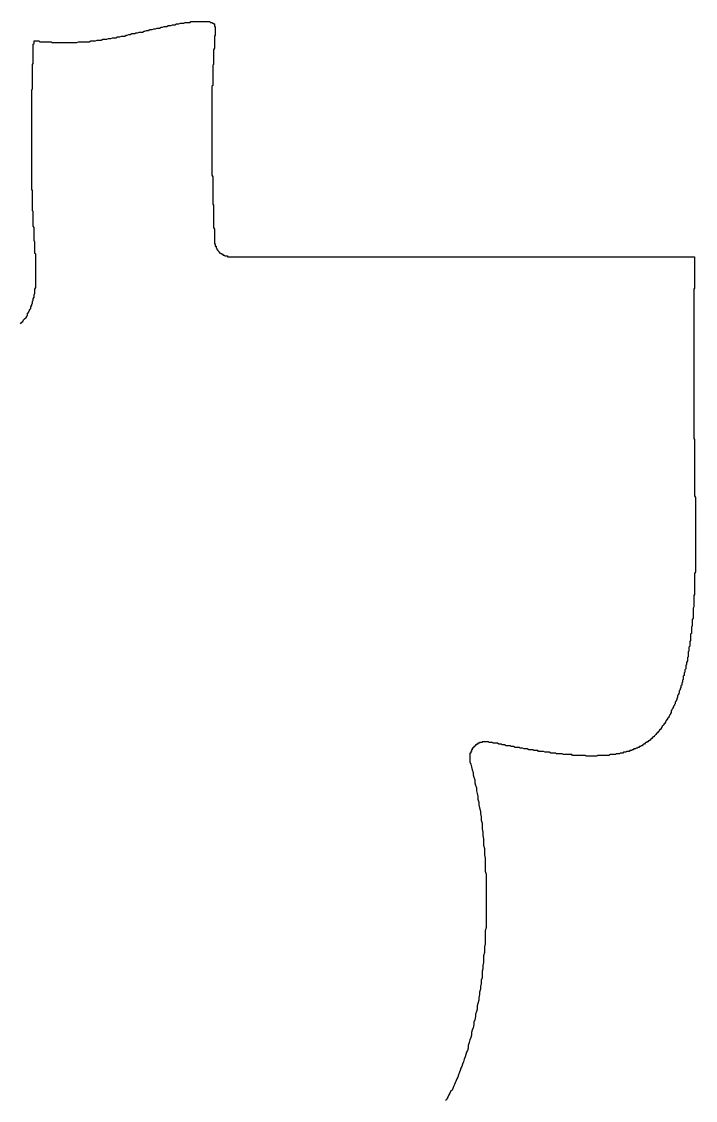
# Model space of a CAD drawing. Header units: millimetres. Extents: x 289 to 9778, y -894 to 6380.
# Drawn here: x 7131.54 to 7139.88, y 539.9 to 553.25 of the extents above; entities that cross this region are included whole.
import ezdxf

# ---------------------------------------------------------------- set-up
doc = ezdxf.new("R2010")
doc.units = ezdxf.units.MM

msp = doc.modelspace()

# ---------------------------------------------------------------- linework, layer by layer
msp.add_polyline3d([(7131.53, 549.508, 0), (7131.55, 549.528, 0), (7131.56, 549.538, 0), (7131.57, 549.558, 0), (7131.58, 549.568, 0), (7131.6, 549.588, 0), (7131.61, 549.598, 0), (7131.62, 549.618, 0), (7131.62, 549.638, 0), (7131.63, 549.648, 0), (7131.64, 549.668, 0), (7131.65, 549.688, 0), (7131.66, 549.698, 0), (7131.66, 549.718, 0), (7131.67, 549.738, 0), (7131.67, 549.748, 0), (7131.68, 549.768, 0), (7131.68, 549.788, 0), (7131.69, 549.798, 0), (7131.69, 549.818, 0), (7131.7, 549.838, 0), (7131.7, 549.858, 0), (7131.7, 549.868, 0), (7131.71, 549.888, 0), (7131.71, 549.908, 0), (7131.71, 549.928, 0), (7131.71, 549.938, 0), (7131.72, 549.958, 0), (7131.72, 549.978, 0), (7131.72, 549.998, 0), (7131.72, 550.008, 0), (7131.72, 550.028, 0), (7131.72, 550.048, 0), (7131.72, 550.068, 0), (7131.72, 550.078, 0), (7131.72, 550.098, 0), (7131.72, 550.118, 0), (7131.72, 550.138, 0), (7131.72, 550.148, 0), (7131.72, 550.168, 0), (7131.72, 550.188, 0), (7131.72, 550.208, 0), (7131.72, 550.228, 0), (7131.72, 550.238, 0), (7131.72, 550.258, 0), (7131.72, 550.278, 0), (7131.72, 550.298, 0), (7131.72, 550.308, 0), (7131.72, 550.328, 0), (7131.72, 550.348, 0), (7131.72, 550.368, 0), (7131.71, 550.378, 0), (7131.71, 550.398, 0), (7131.71, 550.418, 0), (7131.71, 550.438, 0), (7131.71, 550.448, 0), (7131.71, 550.468, 0), (7131.71, 550.488, 0), (7131.71, 550.498, 0), (7131.71, 550.518, 0), (7131.7, 550.538, 0), (7131.7, 550.558, 0), (7131.7, 550.568, 0), (7131.7, 550.588, 0), (7131.7, 550.608, 0), (7131.7, 550.618, 0), (7131.7, 550.638, 0), (7131.7, 550.648, 0), (7131.7, 550.668, 0), (7131.7, 550.688, 0), (7131.7, 550.698, 0), (7131.69, 550.718, 0), (7131.69, 550.738, 0), (7131.69, 550.748, 0), (7131.69, 550.768, 0), (7131.69, 550.778, 0), (7131.69, 550.798, 0), (7131.69, 550.818, 0), (7131.69, 550.828, 0), (7131.69, 550.848, 0), (7131.69, 550.858, 0), (7131.69, 550.878, 0), (7131.69, 550.898, 0), (7131.68, 550.908, 0), (7131.68, 550.928, 0), (7131.68, 550.938, 0), (7131.68, 550.958, 0), (7131.68, 550.968, 0), (7131.68, 550.988, 0), (7131.68, 551.008, 0), (7131.68, 551.018, 0), (7131.68, 551.038, 0), (7131.68, 551.048, 0), (7131.68, 551.068, 0), (7131.68, 551.078, 0), (7131.68, 551.098, 0), (7131.68, 551.108, 0), (7131.68, 551.128, 0), (7131.68, 551.138, 0), (7131.68, 551.158, 0), (7131.67, 551.168, 0), (7131.67, 551.188, 0), (7131.67, 551.198, 0), (7131.67, 551.218, 0), (7131.67, 551.228, 0), (7131.67, 551.248, 0), (7131.67, 551.258, 0), (7131.67, 551.278, 0), (7131.67, 551.288, 0), (7131.67, 551.308, 0), (7131.67, 551.318, 0), (7131.67, 551.338, 0), (7131.67, 551.348, 0), (7131.67, 551.368, 0), (7131.67, 551.378, 0), (7131.67, 551.398, 0), (7131.67, 551.408, 0), (7131.67, 551.428, 0), (7131.67, 551.438, 0), (7131.67, 551.448, 0), (7131.67, 551.468, 0), (7131.67, 551.478, 0), (7131.67, 551.498, 0), (7131.67, 551.508, 0), (7131.67, 551.528, 0), (7131.67, 551.538, 0), (7131.67, 551.548, 0), (7131.67, 551.568, 0), (7131.67, 551.578, 0), (7131.67, 551.598, 0), (7131.67, 551.608, 0), (7131.67, 551.628, 0), (7131.67, 551.638, 0), (7131.67, 551.648, 0), (7131.67, 551.668, 0), (7131.67, 551.678, 0), (7131.67, 551.698, 0), (7131.67, 551.708, 0), (7131.67, 551.718, 0), (7131.67, 551.738, 0), (7131.67, 551.748, 0), (7131.67, 551.758, 0), (7131.67, 551.778, 0), (7131.67, 551.788, 0), (7131.67, 551.808, 0), (7131.67, 551.818, 0), (7131.67, 551.828, 0), (7131.67, 551.848, 0), (7131.67, 551.858, 0), (7131.67, 551.868, 0), (7131.67, 551.888, 0), (7131.67, 551.898, 0), (7131.67, 551.918, 0), (7131.67, 551.928, 0), (7131.67, 551.938, 0), (7131.67, 551.958, 0), (7131.67, 551.968, 0), (7131.67, 551.978, 0), (7131.67, 551.998, 0), (7131.67, 552.008, 0), (7131.67, 552.018, 0), (7131.67, 552.038, 0), (7131.67, 552.048, 0), (7131.67, 552.058, 0), (7131.67, 552.078, 0), (7131.67, 552.088, 0), (7131.67, 552.098, 0), (7131.67, 552.118, 0), (7131.67, 552.128, 0), (7131.67, 552.138, 0), (7131.67, 552.158, 0), (7131.67, 552.168, 0), (7131.67, 552.178, 0), (7131.67, 552.198, 0), (7131.67, 552.208, 0), (7131.67, 552.218, 0), (7131.67, 552.228, 0), (7131.67, 552.248, 0), (7131.67, 552.258, 0), (7131.67, 552.268, 0), (7131.67, 552.288, 0), (7131.67, 552.298, 0), (7131.67, 552.308, 0), (7131.67, 552.328, 0), (7131.67, 552.338, 0), (7131.67, 552.348, 0), (7131.67, 552.358, 0), (7131.67, 552.378, 0), (7131.67, 552.388, 0), (7131.67, 552.398, 0), (7131.68, 552.418, 0), (7131.68, 552.428, 0), (7131.68, 552.438, 0), (7131.68, 552.448, 0), (7131.68, 552.468, 0), (7131.68, 552.478, 0), (7131.68, 552.488, 0), (7131.68, 552.508, 0), (7131.68, 552.518, 0), (7131.68, 552.528, 0), (7131.68, 552.538, 0), (7131.68, 552.558, 0), (7131.68, 552.568, 0), (7131.68, 552.578, 0), (7131.68, 552.588, 0), (7131.68, 552.608, 0), (7131.68, 552.618, 0), (7131.68, 552.628, 0), (7131.68, 552.648, 0), (7131.68, 552.658, 0), (7131.68, 552.668, 0), (7131.68, 552.678, 0), (7131.68, 552.698, 0), (7131.68, 552.708, 0), (7131.68, 552.718, 0), (7131.69, 552.728, 0), (7131.69, 552.748, 0), (7131.69, 552.758, 0), (7131.69, 552.768, 0), (7131.69, 552.778, 0), (7131.69, 552.798, 0), (7131.69, 552.808, 0), (7131.69, 552.818, 0), (7131.69, 552.828, 0), (7131.69, 552.848, 0), (7131.69, 552.858, 0), (7131.69, 552.868, 0), (7131.69, 552.878, 0), (7131.69, 552.898, 0), (7131.69, 552.908, 0), (7131.69, 552.918, 0), (7131.69, 552.928, 0), (7131.69, 552.948, 0), (7131.69, 552.958, 0), (7131.69, 552.968, 0), (7131.7, 552.978, 0), (7131.7, 552.998, 0), (7131.7, 553.008, 0), (7131.71, 553.008, 0), (7131.72, 553.008, 0), (7131.73, 553.008, 0), (7131.75, 553.008, 0), (7131.76, 553.008, 0), (7131.77, 552.998, 0), (7131.79, 552.998, 0), (7131.8, 552.998, 0), (7131.81, 552.998, 0), (7131.83, 552.998, 0), (7131.84, 552.998, 0), (7131.85, 552.998, 0), (7131.87, 552.998, 0), (7131.88, 552.998, 0), (7131.9, 552.998, 0), (7131.91, 552.998, 0), (7131.92, 552.988, 0), (7131.94, 552.988, 0), (7131.95, 552.988, 0), (7131.97, 552.988, 0), (7131.98, 552.988, 0), (7131.99, 552.988, 0), (7132.01, 552.988, 0), (7132.02, 552.988, 0), (7132.04, 552.988, 0), (7132.05, 552.988, 0), (7132.07, 552.988, 0), (7132.08, 552.988, 0), (7132.1, 552.988, 0), (7132.11, 552.988, 0), (7132.13, 552.988, 0), (7132.14, 552.988, 0), (7132.16, 552.988, 0), (7132.17, 552.988, 0), (7132.19, 552.988, 0), (7132.2, 552.988, 0), (7132.22, 552.988, 0), (7132.23, 552.988, 0), (7132.25, 552.998, 0), (7132.27, 552.998, 0), (7132.28, 552.998, 0), (7132.3, 552.998, 0), (7132.31, 552.998, 0), (7132.33, 552.998, 0), (7132.35, 552.998, 0), (7132.36, 552.998, 0), (7132.38, 552.998, 0), (7132.4, 553.008, 0), (7132.41, 553.008, 0), (7132.43, 553.008, 0), (7132.45, 553.008, 0), (7132.46, 553.008, 0), (7132.48, 553.018, 0), (7132.5, 553.018, 0), (7132.51, 553.018, 0), (7132.53, 553.018, 0), (7132.55, 553.028, 0), (7132.57, 553.028, 0), (7132.58, 553.028, 0), (7132.6, 553.028, 0), (7132.62, 553.038, 0), (7132.64, 553.038, 0), (7132.65, 553.038, 0), (7132.67, 553.048, 0), (7132.69, 553.048, 0), (7132.71, 553.048, 0), (7132.73, 553.058, 0), (7132.74, 553.058, 0), (7132.76, 553.058, 0), (7132.78, 553.068, 0), (7132.8, 553.068, 0), (7132.82, 553.068, 0), (7132.84, 553.078, 0), (7132.85, 553.078, 0), (7132.87, 553.088, 0), (7132.89, 553.088, 0), (7132.91, 553.098, 0), (7132.93, 553.098, 0), (7132.95, 553.098, 0), (7132.96, 553.108, 0), (7132.98, 553.108, 0), (7133, 553.118, 0), (7133.02, 553.118, 0), (7133.04, 553.118, 0), (7133.06, 553.128, 0), (7133.07, 553.128, 0), (7133.09, 553.138, 0), (7133.11, 553.138, 0), (7133.13, 553.148, 0), (7133.15, 553.148, 0), (7133.16, 553.148, 0), (7133.18, 553.158, 0), (7133.2, 553.158, 0), (7133.22, 553.168, 0), (7133.24, 553.168, 0), (7133.25, 553.168, 0), (7133.27, 553.178, 0), (7133.29, 553.178, 0), (7133.31, 553.188, 0), (7133.32, 553.188, 0), (7133.34, 553.188, 0), (7133.36, 553.198, 0), (7133.37, 553.198, 0), (7133.39, 553.198, 0), (7133.41, 553.208, 0), (7133.42, 553.208, 0), (7133.44, 553.208, 0), (7133.46, 553.218, 0), (7133.47, 553.218, 0), (7133.49, 553.218, 0), (7133.51, 553.228, 0), (7133.52, 553.228, 0), (7133.54, 553.228, 0), (7133.55, 553.228, 0), (7133.57, 553.238, 0), (7133.58, 553.238, 0), (7133.6, 553.238, 0), (7133.61, 553.238, 0), (7133.63, 553.238, 0), (7133.64, 553.248, 0), (7133.65, 553.248, 0), (7133.67, 553.248, 0), (7133.68, 553.248, 0), (7133.69, 553.248, 0), (7133.71, 553.248, 0), (7133.72, 553.248, 0), (7133.73, 553.248, 0), (7133.74, 553.248, 0), (7133.76, 553.248, 0), (7133.77, 553.248, 0), (7133.78, 553.248, 0), (7133.79, 553.248, 0), (7133.8, 553.248, 0), (7133.81, 553.248, 0), (7133.82, 553.248, 0), (7133.83, 553.248, 0), (7133.84, 553.248, 0), (7133.85, 553.248, 0), (7133.85, 553.248, 0), (7133.86, 553.248, 0), (7133.87, 553.248, 0), (7133.88, 553.238, 0), (7133.88, 553.238, 0), (7133.89, 553.238, 0), (7133.89, 553.238, 0), (7133.9, 553.238, 0), (7133.9, 553.238, 0), (7133.91, 553.228, 0), (7133.91, 553.228, 0), (7133.91, 553.228, 0), (7133.91, 553.228, 0), (7133.92, 553.228, 0), (7133.92, 553.228, 0), (7133.92, 553.228, 0), (7133.92, 553.228, 0), (7133.92, 553.228, 0), (7133.92, 553.218, 0), (7133.92, 553.218, 0), (7133.92, 553.218, 0), (7133.93, 553.218, 0), (7133.93, 553.218, 0), (7133.93, 553.218, 0), (7133.93, 553.218, 0), (7133.93, 553.218, 0), (7133.93, 553.218, 0), (7133.93, 553.218, 0), (7133.93, 553.218, 0), (7133.93, 553.208, 0), (7133.93, 553.208, 0), (7133.93, 553.208, 0), (7133.93, 553.198, 0), (7133.93, 553.198, 0), (7133.93, 553.188, 0), (7133.94, 553.188, 0), (7133.94, 553.178, 0), (7133.94, 553.168, 0), (7133.94, 553.158, 0), (7133.94, 553.148, 0), (7133.94, 553.138, 0), (7133.94, 553.128, 0), (7133.94, 553.118, 0), (7133.94, 553.108, 0), (7133.94, 553.088, 0), (7133.94, 553.078, 0), (7133.93, 553.068, 0), (7133.93, 553.048, 0), (7133.93, 553.038, 0), (7133.93, 553.018, 0), (7133.93, 553.008, 0), (7133.93, 552.988, 0), (7133.93, 552.978, 0), (7133.93, 552.958, 0), (7133.93, 552.948, 0), (7133.93, 552.928, 0), (7133.93, 552.918, 0), (7133.92, 552.898, 0), (7133.92, 552.888, 0), (7133.92, 552.868, 0), (7133.92, 552.858, 0), (7133.92, 552.838, 0), (7133.92, 552.828, 0), (7133.92, 552.808, 0), (7133.92, 552.798, 0), (7133.92, 552.778, 0), (7133.92, 552.768, 0), (7133.92, 552.748, 0), (7133.92, 552.738, 0), (7133.92, 552.718, 0), (7133.91, 552.708, 0), (7133.91, 552.688, 0), (7133.91, 552.678, 0), (7133.91, 552.658, 0), (7133.91, 552.648, 0), (7133.91, 552.638, 0), (7133.91, 552.618, 0), (7133.91, 552.608, 0), (7133.91, 552.588, 0), (7133.91, 552.578, 0), (7133.91, 552.558, 0), (7133.91, 552.548, 0), (7133.91, 552.528, 0), (7133.91, 552.518, 0), (7133.91, 552.498, 0), (7133.91, 552.488, 0), (7133.91, 552.468, 0), (7133.91, 552.458, 0), (7133.9, 552.448, 0), (7133.9, 552.428, 0), (7133.9, 552.418, 0), (7133.9, 552.398, 0), (7133.9, 552.388, 0), (7133.9, 552.368, 0), (7133.9, 552.358, 0), (7133.9, 552.338, 0), (7133.9, 552.328, 0), (7133.9, 552.308, 0), (7133.9, 552.298, 0), (7133.9, 552.288, 0), (7133.9, 552.268, 0), (7133.9, 552.258, 0), (7133.9, 552.238, 0), (7133.9, 552.228, 0), (7133.9, 552.208, 0), (7133.9, 552.198, 0), (7133.9, 552.188, 0), (7133.9, 552.168, 0), (7133.9, 552.158, 0), (7133.9, 552.138, 0), (7133.9, 552.128, 0), (7133.9, 552.108, 0), (7133.9, 552.098, 0), (7133.9, 552.088, 0), (7133.9, 552.068, 0), (7133.9, 552.058, 0), (7133.9, 552.038, 0), (7133.9, 552.028, 0), (7133.9, 552.018, 0), (7133.9, 551.998, 0), (7133.9, 551.988, 0), (7133.9, 551.968, 0), (7133.9, 551.958, 0), (7133.9, 551.938, 0), (7133.9, 551.928, 0), (7133.9, 551.918, 0), (7133.9, 551.898, 0), (7133.9, 551.888, 0), (7133.9, 551.868, 0), (7133.9, 551.858, 0), (7133.9, 551.848, 0), (7133.9, 551.828, 0), (7133.9, 551.818, 0), (7133.9, 551.798, 0), (7133.9, 551.788, 0), (7133.9, 551.778, 0), (7133.9, 551.758, 0), (7133.9, 551.748, 0), (7133.9, 551.728, 0), (7133.9, 551.718, 0), (7133.9, 551.708, 0), (7133.9, 551.688, 0), (7133.9, 551.678, 0), (7133.9, 551.658, 0), (7133.9, 551.648, 0), (7133.9, 551.638, 0), (7133.9, 551.618, 0), (7133.9, 551.608, 0), (7133.9, 551.598, 0), (7133.9, 551.578, 0), (7133.9, 551.568, 0), (7133.9, 551.548, 0), (7133.9, 551.538, 0), (7133.9, 551.528, 0), (7133.9, 551.508, 0), (7133.9, 551.498, 0), (7133.9, 551.488, 0), (7133.9, 551.468, 0), (7133.9, 551.458, 0), (7133.9, 551.438, 0), (7133.9, 551.428, 0), (7133.9, 551.418, 0), (7133.9, 551.398, 0), (7133.9, 551.388, 0), (7133.9, 551.378, 0), (7133.9, 551.358, 0), (7133.9, 551.348, 0), (7133.91, 551.328, 0), (7133.91, 551.318, 0), (7133.91, 551.308, 0), (7133.91, 551.288, 0), (7133.91, 551.278, 0), (7133.91, 551.268, 0), (7133.91, 551.248, 0), (7133.91, 551.238, 0), (7133.91, 551.218, 0), (7133.91, 551.208, 0), (7133.91, 551.198, 0), (7133.91, 551.178, 0), (7133.91, 551.168, 0), (7133.91, 551.158, 0), (7133.91, 551.138, 0), (7133.91, 551.128, 0), (7133.91, 551.118, 0), (7133.91, 551.098, 0), (7133.91, 551.088, 0), (7133.91, 551.068, 0), (7133.91, 551.058, 0), (7133.91, 551.048, 0), (7133.91, 551.028, 0), (7133.91, 551.018, 0), (7133.91, 551.008, 0), (7133.91, 550.988, 0), (7133.92, 550.978, 0), (7133.92, 550.968, 0), (7133.92, 550.948, 0), (7133.92, 550.938, 0), (7133.92, 550.928, 0), (7133.92, 550.908, 0), (7133.92, 550.898, 0), (7133.92, 550.888, 0), (7133.92, 550.868, 0), (7133.92, 550.858, 0), (7133.92, 550.838, 0), (7133.92, 550.828, 0), (7133.92, 550.818, 0), (7133.92, 550.798, 0), (7133.92, 550.788, 0), (7133.92, 550.778, 0), (7133.92, 550.758, 0), (7133.92, 550.748, 0), (7133.92, 550.738, 0), (7133.92, 550.718, 0), (7133.92, 550.708, 0), (7133.92, 550.698, 0), (7133.93, 550.678, 0), (7133.93, 550.668, 0), (7133.93, 550.658, 0), (7133.93, 550.638, 0), (7133.93, 550.628, 0), (7133.93, 550.618, 0), (7133.93, 550.598, 0), (7133.93, 550.588, 0), (7133.93, 550.568, 0), (7133.93, 550.558, 0), (7133.93, 550.548, 0), (7133.93, 550.528, 0), (7133.93, 550.528, 0), (7133.93, 550.528, 0), (7133.93, 550.528, 0), (7133.93, 550.518, 0), (7133.93, 550.518, 0), (7133.93, 550.518, 0), (7133.93, 550.518, 0), (7133.93, 550.508, 0), (7133.93, 550.508, 0), (7133.93, 550.508, 0), (7133.93, 550.508, 0), (7133.93, 550.498, 0), (7133.93, 550.498, 0), (7133.94, 550.498, 0), (7133.94, 550.488, 0), (7133.94, 550.488, 0), (7133.94, 550.488, 0), (7133.94, 550.488, 0), (7133.94, 550.478, 0), (7133.94, 550.478, 0), (7133.94, 550.478, 0), (7133.94, 550.478, 0), (7133.94, 550.468, 0), (7133.94, 550.468, 0), (7133.94, 550.468, 0), (7133.95, 550.468, 0), (7133.95, 550.458, 0), (7133.95, 550.458, 0), (7133.95, 550.458, 0), (7133.95, 550.458, 0), (7133.95, 550.448, 0), (7133.95, 550.448, 0), (7133.95, 550.448, 0), (7133.95, 550.448, 0), (7133.96, 550.438, 0), (7133.96, 550.438, 0), (7133.96, 550.438, 0), (7133.96, 550.438, 0), (7133.96, 550.428, 0), (7133.96, 550.428, 0), (7133.97, 550.428, 0), (7133.97, 550.428, 0), (7133.97, 550.418, 0), (7133.97, 550.418, 0), (7133.97, 550.418, 0), (7133.97, 550.418, 0), (7133.98, 550.408, 0), (7133.98, 550.408, 0), (7133.98, 550.408, 0), (7133.98, 550.408, 0), (7133.98, 550.408, 0), (7133.99, 550.398, 0), (7133.99, 550.398, 0), (7133.99, 550.398, 0), (7133.99, 550.398, 0), (7133.99, 550.388, 0), (7134, 550.388, 0), (7134, 550.388, 0), (7134, 550.388, 0), (7134, 550.388, 0), (7134, 550.388, 0), (7134.01, 550.378, 0), (7134.01, 550.378, 0), (7134.01, 550.378, 0), (7134.01, 550.378, 0), (7134.02, 550.378, 0), (7134.02, 550.368, 0), (7134.02, 550.368, 0), (7134.02, 550.368, 0), (7134.03, 550.368, 0), (7134.03, 550.368, 0), (7134.03, 550.368, 0), (7134.03, 550.368, 0), (7134.04, 550.358, 0), (7134.04, 550.358, 0), (7134.04, 550.358, 0), (7134.04, 550.358, 0), (7134.05, 550.358, 0), (7134.05, 550.358, 0), (7134.05, 550.358, 0), (7134.05, 550.358, 0), (7134.06, 550.348, 0), (7134.06, 550.348, 0), (7134.06, 550.348, 0), (7134.06, 550.348, 0), (7134.07, 550.348, 0), (7134.07, 550.348, 0), (7134.07, 550.348, 0), (7134.08, 550.348, 0), (7134.08, 550.348, 0), (7134.08, 550.348, 0), (7134.08, 550.348, 0), (7134.09, 550.348, 0), (7134.09, 550.348, 0), (7134.09, 550.338, 0), (7134.09, 550.338, 0), (7134.1, 550.338, 0), (7134.1, 550.338, 0), (7134.1, 550.338, 0), (7134.1, 550.338, 0), (7134.11, 550.338, 0), (7134.11, 550.338, 0), (7134.11, 550.338, 0), (7134.11, 550.338, 0), (7134.12, 550.338, 0), (7134.12, 550.338, 0), (7134.12, 550.338, 0), (7134.13, 550.338, 0), (7134.13, 550.338, 0), (7134.13, 550.338, 0), (7134.14, 550.338, 0), (7134.16, 550.338, 0), (7134.17, 550.338, 0), (7134.18, 550.338, 0), (7134.2, 550.338, 0), (7134.21, 550.338, 0), (7134.23, 550.338, 0), (7134.24, 550.338, 0), (7134.25, 550.338, 0), (7134.27, 550.338, 0), (7134.28, 550.338, 0), (7134.3, 550.338, 0), (7134.31, 550.338, 0), (7134.32, 550.338, 0), (7134.34, 550.338, 0), (7134.35, 550.338, 0), (7134.36, 550.338, 0), (7134.38, 550.338, 0), (7134.39, 550.338, 0), (7134.41, 550.338, 0), (7134.42, 550.338, 0), (7134.43, 550.338, 0), (7134.45, 550.338, 0), (7134.46, 550.338, 0), (7134.48, 550.338, 0), (7134.49, 550.338, 0), (7134.5, 550.338, 0), (7134.52, 550.338, 0), (7134.53, 550.338, 0), (7134.55, 550.338, 0), (7134.56, 550.338, 0), (7134.57, 550.338, 0), (7134.59, 550.338, 0), (7134.6, 550.338, 0), (7134.62, 550.338, 0), (7134.63, 550.338, 0), (7134.64, 550.338, 0), (7134.66, 550.338, 0), (7134.67, 550.338, 0), (7134.69, 550.338, 0), (7134.7, 550.338, 0), (7134.71, 550.338, 0), (7134.73, 550.338, 0), (7134.74, 550.338, 0), (7134.76, 550.338, 0), (7134.77, 550.338, 0), (7134.78, 550.338, 0), (7134.8, 550.338, 0), (7134.81, 550.338, 0), (7134.82, 550.338, 0), (7134.84, 550.338, 0), (7134.85, 550.338, 0), (7134.87, 550.338, 0), (7134.88, 550.338, 0), (7134.89, 550.338, 0), (7134.91, 550.338, 0), (7134.92, 550.338, 0), (7134.94, 550.338, 0), (7134.95, 550.338, 0), (7134.96, 550.338, 0), (7134.98, 550.338, 0), (7134.99, 550.338, 0), (7135.01, 550.338, 0), (7135.02, 550.338, 0), (7135.03, 550.338, 0), (7135.05, 550.338, 0), (7135.06, 550.338, 0), (7135.08, 550.338, 0), (7135.09, 550.338, 0), (7135.1, 550.338, 0), (7135.12, 550.338, 0), (7135.13, 550.338, 0), (7135.15, 550.338, 0), (7135.16, 550.338, 0), (7135.17, 550.338, 0), (7135.19, 550.338, 0), (7135.2, 550.338, 0), (7135.21, 550.338, 0), (7135.23, 550.338, 0), (7135.24, 550.338, 0), (7135.26, 550.338, 0), (7135.27, 550.338, 0), (7135.28, 550.338, 0), (7135.3, 550.338, 0), (7135.31, 550.338, 0), (7135.33, 550.338, 0), (7135.34, 550.338, 0), (7135.35, 550.338, 0), (7135.37, 550.338, 0), (7135.38, 550.338, 0), (7135.4, 550.338, 0), (7135.41, 550.338, 0), (7135.42, 550.338, 0), (7135.44, 550.338, 0), (7135.45, 550.338, 0), (7135.47, 550.338, 0), (7135.48, 550.338, 0), (7135.49, 550.338, 0), (7135.51, 550.338, 0), (7135.52, 550.338, 0), (7135.54, 550.338, 0), (7135.55, 550.338, 0), (7135.56, 550.338, 0), (7135.58, 550.338, 0), (7135.59, 550.338, 0), (7135.61, 550.338, 0), (7135.62, 550.338, 0), (7135.63, 550.338, 0), (7135.65, 550.338, 0), (7135.66, 550.338, 0), (7135.67, 550.338, 0), (7135.69, 550.338, 0), (7135.7, 550.338, 0), (7135.72, 550.338, 0), (7135.73, 550.338, 0), (7135.74, 550.338, 0), (7135.76, 550.338, 0), (7135.77, 550.338, 0), (7135.79, 550.338, 0), (7135.8, 550.338, 0), (7135.81, 550.338, 0), (7135.83, 550.338, 0), (7135.84, 550.338, 0), (7135.86, 550.338, 0), (7135.87, 550.338, 0), (7135.88, 550.338, 0), (7135.9, 550.338, 0), (7135.91, 550.338, 0), (7135.93, 550.338, 0), (7135.94, 550.338, 0), (7135.95, 550.338, 0), (7135.97, 550.338, 0), (7135.98, 550.338, 0), (7136, 550.338, 0), (7136.01, 550.338, 0), (7136.02, 550.338, 0), (7136.04, 550.338, 0), (7136.05, 550.338, 0), (7136.07, 550.338, 0), (7136.08, 550.338, 0), (7136.09, 550.338, 0), (7136.11, 550.338, 0), (7136.12, 550.338, 0), (7136.13, 550.338, 0), (7136.15, 550.338, 0), (7136.16, 550.338, 0), (7136.18, 550.338, 0), (7136.19, 550.338, 0), (7136.2, 550.338, 0), (7136.22, 550.338, 0), (7136.23, 550.338, 0), (7136.25, 550.338, 0), (7136.26, 550.338, 0), (7136.27, 550.338, 0), (7136.29, 550.338, 0), (7136.3, 550.338, 0), (7136.32, 550.338, 0), (7136.33, 550.338, 0), (7136.34, 550.338, 0), (7136.36, 550.338, 0), (7136.37, 550.338, 0), (7136.39, 550.338, 0), (7136.4, 550.338, 0), (7136.41, 550.338, 0), (7136.43, 550.338, 0), (7136.44, 550.338, 0), (7136.46, 550.338, 0), (7136.47, 550.338, 0), (7136.48, 550.338, 0), (7136.5, 550.338, 0), (7136.51, 550.338, 0), (7136.53, 550.338, 0), (7136.54, 550.338, 0), (7136.55, 550.338, 0), (7136.57, 550.338, 0), (7136.58, 550.338, 0), (7136.59, 550.338, 0), (7136.61, 550.338, 0), (7136.62, 550.338, 0), (7136.64, 550.338, 0), (7136.65, 550.338, 0), (7136.66, 550.338, 0), (7136.68, 550.338, 0), (7136.69, 550.338, 0), (7136.71, 550.338, 0), (7136.72, 550.338, 0), (7136.73, 550.338, 0), (7136.75, 550.338, 0), (7136.76, 550.338, 0), (7136.78, 550.338, 0), (7136.79, 550.338, 0), (7136.8, 550.338, 0), (7136.82, 550.338, 0), (7136.83, 550.338, 0), (7136.85, 550.338, 0), (7136.86, 550.338, 0), (7136.87, 550.338, 0), (7136.89, 550.338, 0), (7136.9, 550.338, 0), (7136.92, 550.338, 0), (7136.93, 550.338, 0), (7136.94, 550.338, 0), (7136.96, 550.338, 0), (7136.97, 550.338, 0), (7136.99, 550.338, 0), (7137, 550.338, 0), (7137.01, 550.338, 0), (7137.03, 550.338, 0), (7137.04, 550.338, 0), (7137.05, 550.338, 0), (7137.07, 550.338, 0), (7137.08, 550.338, 0), (7137.1, 550.338, 0), (7137.11, 550.338, 0), (7137.12, 550.338, 0), (7137.14, 550.338, 0), (7137.15, 550.338, 0), (7137.17, 550.338, 0), (7137.18, 550.338, 0), (7137.19, 550.338, 0), (7137.21, 550.338, 0), (7137.22, 550.338, 0), (7137.24, 550.338, 0), (7137.25, 550.338, 0), (7137.26, 550.338, 0), (7137.28, 550.338, 0), (7137.29, 550.338, 0), (7137.31, 550.338, 0), (7137.32, 550.338, 0), (7137.33, 550.338, 0), (7137.35, 550.338, 0), (7137.36, 550.338, 0), (7137.38, 550.338, 0), (7137.39, 550.338, 0), (7137.4, 550.338, 0), (7137.42, 550.338, 0), (7137.43, 550.338, 0), (7137.44, 550.338, 0), (7137.46, 550.338, 0), (7137.47, 550.338, 0), (7137.49, 550.338, 0), (7137.5, 550.338, 0), (7137.51, 550.338, 0), (7137.53, 550.338, 0), (7137.54, 550.338, 0), (7137.56, 550.338, 0), (7137.57, 550.338, 0), (7137.58, 550.338, 0), (7137.6, 550.338, 0), (7137.61, 550.338, 0), (7137.63, 550.338, 0), (7137.64, 550.338, 0), (7137.65, 550.338, 0), (7137.67, 550.338, 0), (7137.68, 550.338, 0), (7137.7, 550.338, 0), (7137.71, 550.338, 0), (7137.72, 550.338, 0), (7137.74, 550.338, 0), (7137.75, 550.338, 0), (7137.77, 550.338, 0), (7137.78, 550.338, 0), (7137.79, 550.338, 0), (7137.81, 550.338, 0), (7137.82, 550.338, 0), (7137.84, 550.338, 0), (7137.85, 550.338, 0), (7137.86, 550.338, 0), (7137.88, 550.338, 0), (7137.89, 550.338, 0), (7137.9, 550.338, 0), (7137.92, 550.338, 0), (7137.93, 550.338, 0), (7137.95, 550.338, 0), (7137.96, 550.338, 0), (7137.97, 550.338, 0), (7137.99, 550.338, 0), (7138, 550.338, 0), (7138.02, 550.338, 0), (7138.03, 550.338, 0), (7138.04, 550.338, 0), (7138.06, 550.338, 0), (7138.07, 550.338, 0), (7138.09, 550.338, 0), (7138.1, 550.338, 0), (7138.11, 550.338, 0), (7138.13, 550.338, 0), (7138.14, 550.338, 0), (7138.16, 550.338, 0), (7138.17, 550.338, 0), (7138.18, 550.338, 0), (7138.2, 550.338, 0), (7138.21, 550.338, 0), (7138.23, 550.338, 0), (7138.24, 550.338, 0), (7138.25, 550.338, 0), (7138.27, 550.338, 0), (7138.28, 550.338, 0), (7138.3, 550.338, 0), (7138.31, 550.338, 0), (7138.32, 550.338, 0), (7138.34, 550.338, 0), (7138.35, 550.338, 0), (7138.36, 550.338, 0), (7138.38, 550.338, 0), (7138.39, 550.338, 0), (7138.41, 550.338, 0), (7138.42, 550.338, 0), (7138.43, 550.338, 0), (7138.45, 550.338, 0), (7138.46, 550.338, 0), (7138.48, 550.338, 0), (7138.49, 550.338, 0), (7138.5, 550.338, 0), (7138.52, 550.338, 0), (7138.53, 550.338, 0), (7138.55, 550.338, 0), (7138.56, 550.338, 0), (7138.57, 550.338, 0), (7138.59, 550.338, 0), (7138.6, 550.338, 0), (7138.62, 550.338, 0), (7138.63, 550.338, 0), (7138.64, 550.338, 0), (7138.66, 550.338, 0), (7138.67, 550.338, 0), (7138.69, 550.338, 0), (7138.7, 550.338, 0), (7138.71, 550.338, 0), (7138.73, 550.338, 0), (7138.74, 550.338, 0), (7138.76, 550.338, 0), (7138.77, 550.338, 0), (7138.78, 550.338, 0), (7138.8, 550.338, 0), (7138.81, 550.338, 0), (7138.82, 550.338, 0), (7138.84, 550.338, 0), (7138.85, 550.338, 0), (7138.87, 550.338, 0), (7138.88, 550.338, 0), (7138.89, 550.338, 0), (7138.91, 550.338, 0), (7138.92, 550.338, 0), (7138.94, 550.338, 0), (7138.95, 550.338, 0), (7138.96, 550.338, 0), (7138.98, 550.338, 0), (7138.99, 550.338, 0), (7139.01, 550.338, 0), (7139.02, 550.338, 0), (7139.03, 550.338, 0), (7139.05, 550.338, 0), (7139.06, 550.338, 0), (7139.08, 550.338, 0), (7139.09, 550.338, 0), (7139.1, 550.338, 0), (7139.12, 550.338, 0), (7139.13, 550.338, 0), (7139.15, 550.338, 0), (7139.16, 550.338, 0), (7139.17, 550.338, 0), (7139.19, 550.338, 0), (7139.2, 550.338, 0), (7139.22, 550.338, 0), (7139.23, 550.338, 0), (7139.24, 550.338, 0), (7139.26, 550.338, 0), (7139.27, 550.338, 0), (7139.28, 550.338, 0), (7139.3, 550.338, 0), (7139.31, 550.338, 0), (7139.33, 550.338, 0), (7139.34, 550.338, 0), (7139.35, 550.338, 0), (7139.37, 550.338, 0), (7139.38, 550.338, 0), (7139.4, 550.338, 0), (7139.41, 550.338, 0), (7139.42, 550.338, 0), (7139.44, 550.338, 0), (7139.45, 550.338, 0), (7139.47, 550.338, 0), (7139.48, 550.338, 0), (7139.49, 550.338, 0), (7139.51, 550.338, 0), (7139.52, 550.338, 0), (7139.54, 550.338, 0), (7139.55, 550.338, 0), (7139.56, 550.338, 0), (7139.58, 550.338, 0), (7139.59, 550.338, 0), (7139.61, 550.338, 0), (7139.62, 550.338, 0), (7139.63, 550.338, 0), (7139.65, 550.338, 0), (7139.66, 550.338, 0), (7139.67, 550.338, 0), (7139.69, 550.338, 0), (7139.7, 550.338, 0), (7139.72, 550.338, 0), (7139.73, 550.338, 0), (7139.74, 550.338, 0), (7139.76, 550.338, 0), (7139.77, 550.338, 0), (7139.79, 550.338, 0), (7139.8, 550.338, 0), (7139.81, 550.338, 0), (7139.83, 550.338, 0), (7139.84, 550.338, 0), (7139.86, 550.338, 0), (7139.87, 550.338, 0), (7139.87, 550.328, 0), (7139.87, 550.308, 0), (7139.87, 550.298, 0), (7139.87, 550.288, 0), (7139.87, 550.268, 0), (7139.87, 550.258, 0), (7139.87, 550.248, 0), (7139.87, 550.238, 0), (7139.87, 550.218, 0), (7139.87, 550.208, 0), (7139.87, 550.198, 0), (7139.87, 550.178, 0), (7139.87, 550.168, 0), (7139.87, 550.158, 0), (7139.87, 550.138, 0), (7139.87, 550.128, 0), (7139.87, 550.118, 0), (7139.87, 550.108, 0), (7139.87, 550.088, 0), (7139.87, 550.078, 0), (7139.87, 550.068, 0), (7139.87, 550.048, 0), (7139.87, 550.038, 0), (7139.87, 550.028, 0), (7139.87, 550.008, 0), (7139.87, 549.998, 0), (7139.87, 549.988, 0), (7139.87, 549.968, 0), (7139.87, 549.958, 0), (7139.87, 549.948, 0), (7139.86, 549.938, 0), (7139.86, 549.918, 0), (7139.86, 549.908, 0), (7139.86, 549.898, 0), (7139.86, 549.878, 0), (7139.86, 549.868, 0), (7139.86, 549.858, 0), (7139.86, 549.838, 0), (7139.86, 549.828, 0), (7139.86, 549.818, 0), (7139.86, 549.798, 0), (7139.86, 549.788, 0), (7139.86, 549.778, 0), (7139.86, 549.758, 0), (7139.86, 549.748, 0), (7139.86, 549.738, 0), (7139.86, 549.718, 0), (7139.86, 549.708, 0), (7139.86, 549.698, 0), (7139.86, 549.678, 0), (7139.86, 549.668, 0), (7139.86, 549.658, 0), (7139.86, 549.648, 0), (7139.86, 549.628, 0), (7139.86, 549.618, 0), (7139.86, 549.608, 0), (7139.86, 549.588, 0), (7139.86, 549.578, 0), (7139.86, 549.568, 0), (7139.86, 549.548, 0), (7139.86, 549.538, 0), (7139.86, 549.518, 0), (7139.86, 549.508, 0), (7139.86, 549.498, 0), (7139.86, 549.478, 0), (7139.86, 549.468, 0), (7139.86, 549.458, 0), (7139.86, 549.438, 0), (7139.86, 549.428, 0), (7139.86, 549.418, 0), (7139.86, 549.398, 0), (7139.86, 549.388, 0), (7139.86, 549.378, 0), (7139.86, 549.358, 0), (7139.86, 549.348, 0), (7139.86, 549.338, 0), (7139.86, 549.318, 0), (7139.86, 549.308, 0), (7139.86, 549.298, 0), (7139.86, 549.278, 0), (7139.86, 549.268, 0), (7139.86, 549.248, 0), (7139.86, 549.238, 0), (7139.86, 549.228, 0), (7139.86, 549.208, 0), (7139.86, 549.198, 0), (7139.86, 549.188, 0), (7139.86, 549.168, 0), (7139.86, 549.158, 0), (7139.86, 549.148, 0), (7139.86, 549.128, 0), (7139.86, 549.118, 0), (7139.86, 549.098, 0), (7139.86, 549.088, 0), (7139.86, 549.078, 0), (7139.86, 549.058, 0), (7139.86, 549.048, 0), (7139.86, 549.028, 0), (7139.86, 549.018, 0), (7139.86, 549.008, 0), (7139.86, 548.988, 0), (7139.86, 548.978, 0), (7139.86, 548.968, 0), (7139.86, 548.948, 0), (7139.86, 548.938, 0), (7139.86, 548.918, 0), (7139.86, 548.908, 0), (7139.86, 548.898, 0), (7139.86, 548.878, 0), (7139.86, 548.868, 0), (7139.86, 548.848, 0), (7139.86, 548.838, 0), (7139.86, 548.818, 0), (7139.86, 548.808, 0), (7139.86, 548.798, 0), (7139.86, 548.778, 0), (7139.86, 548.768, 0), (7139.86, 548.748, 0), (7139.86, 548.738, 0), (7139.86, 548.728, 0), (7139.86, 548.708, 0), (7139.86, 548.698, 0), (7139.86, 548.678, 0), (7139.86, 548.668, 0), (7139.86, 548.648, 0), (7139.86, 548.638, 0), (7139.86, 548.618, 0), (7139.86, 548.608, 0), (7139.86, 548.598, 0), (7139.86, 548.578, 0), (7139.86, 548.568, 0), (7139.86, 548.548, 0), (7139.86, 548.538, 0), (7139.86, 548.518, 0), (7139.86, 548.508, 0), (7139.86, 548.488, 0), (7139.86, 548.478, 0), (7139.86, 548.468, 0), (7139.86, 548.448, 0), (7139.86, 548.438, 0), (7139.86, 548.418, 0), (7139.86, 548.408, 0), (7139.86, 548.388, 0), (7139.86, 548.378, 0), (7139.86, 548.358, 0), (7139.86, 548.348, 0), (7139.86, 548.328, 0), (7139.86, 548.318, 0), (7139.86, 548.298, 0), (7139.86, 548.288, 0), (7139.86, 548.268, 0), (7139.86, 548.258, 0), (7139.86, 548.238, 0), (7139.86, 548.228, 0), (7139.86, 548.208, 0), (7139.86, 548.198, 0), (7139.86, 548.178, 0), (7139.86, 548.168, 0), (7139.86, 548.148, 0), (7139.86, 548.138, 0), (7139.86, 548.118, 0), (7139.86, 548.108, 0), (7139.86, 548.088, 0), (7139.87, 548.078, 0), (7139.87, 548.058, 0), (7139.87, 548.048, 0), (7139.87, 548.028, 0), (7139.87, 548.018, 0), (7139.87, 547.998, 0), (7139.87, 547.978, 0), (7139.87, 547.968, 0), (7139.87, 547.948, 0), (7139.87, 547.938, 0), (7139.87, 547.918, 0), (7139.87, 547.908, 0), (7139.87, 547.888, 0), (7139.87, 547.878, 0), (7139.87, 547.858, 0), (7139.87, 547.838, 0), (7139.87, 547.828, 0), (7139.87, 547.808, 0), (7139.87, 547.798, 0), (7139.87, 547.778, 0), (7139.87, 547.768, 0), (7139.87, 547.748, 0), (7139.87, 547.728, 0), (7139.87, 547.718, 0), (7139.87, 547.698, 0), (7139.87, 547.688, 0), (7139.87, 547.668, 0), (7139.87, 547.648, 0), (7139.87, 547.638, 0), (7139.87, 547.618, 0), (7139.87, 547.608, 0), (7139.87, 547.588, 0), (7139.87, 547.568, 0), (7139.87, 547.558, 0), (7139.87, 547.538, 0), (7139.87, 547.528, 0), (7139.87, 547.508, 0), (7139.87, 547.488, 0), (7139.87, 547.478, 0), (7139.87, 547.458, 0), (7139.87, 547.448, 0), (7139.87, 547.428, 0), (7139.87, 547.408, 0), (7139.87, 547.398, 0), (7139.87, 547.378, 0), (7139.88, 547.358, 0), (7139.88, 547.348, 0), (7139.88, 547.328, 0), (7139.88, 547.308, 0), (7139.88, 547.298, 0), (7139.88, 547.278, 0), (7139.88, 547.268, 0), (7139.88, 547.248, 0), (7139.88, 547.228, 0), (7139.88, 547.218, 0), (7139.88, 547.198, 0), (7139.88, 547.178, 0), (7139.88, 547.168, 0), (7139.88, 547.148, 0), (7139.88, 547.128, 0), (7139.88, 547.118, 0), (7139.88, 547.098, 0), (7139.88, 547.078, 0), (7139.88, 547.068, 0), (7139.88, 547.048, 0), (7139.88, 547.028, 0), (7139.88, 547.018, 0), (7139.88, 546.998, 0), (7139.88, 546.978, 0), (7139.88, 546.968, 0), (7139.88, 546.948, 0), (7139.88, 546.928, 0), (7139.88, 546.918, 0), (7139.88, 546.898, 0), (7139.88, 546.888, 0), (7139.88, 546.868, 0), (7139.88, 546.848, 0), (7139.88, 546.838, 0), (7139.88, 546.818, 0), (7139.88, 546.798, 0), (7139.88, 546.788, 0), (7139.88, 546.768, 0), (7139.88, 546.748, 0), (7139.88, 546.738, 0), (7139.88, 546.718, 0), (7139.88, 546.698, 0), (7139.88, 546.688, 0), (7139.88, 546.668, 0), (7139.88, 546.648, 0), (7139.88, 546.638, 0), (7139.88, 546.618, 0), (7139.88, 546.598, 0), (7139.88, 546.588, 0), (7139.88, 546.568, 0), (7139.88, 546.548, 0), (7139.88, 546.538, 0), (7139.88, 546.518, 0), (7139.88, 546.508, 0), (7139.88, 546.488, 0), (7139.88, 546.468, 0), (7139.88, 546.458, 0), (7139.88, 546.438, 0), (7139.87, 546.418, 0), (7139.87, 546.408, 0), (7139.87, 546.388, 0), (7139.87, 546.368, 0), (7139.87, 546.358, 0), (7139.87, 546.338, 0), (7139.87, 546.328, 0), (7139.87, 546.308, 0), (7139.87, 546.288, 0), (7139.87, 546.278, 0), (7139.87, 546.258, 0), (7139.87, 546.248, 0), (7139.87, 546.228, 0), (7139.87, 546.208, 0), (7139.87, 546.198, 0), (7139.87, 546.178, 0), (7139.87, 546.158, 0), (7139.86, 546.148, 0), (7139.86, 546.128, 0), (7139.86, 546.118, 0), (7139.86, 546.098, 0), (7139.86, 546.078, 0), (7139.86, 546.068, 0), (7139.86, 546.048, 0), (7139.86, 546.038, 0), (7139.86, 546.018, 0), (7139.86, 546.008, 0), (7139.85, 545.988, 0), (7139.85, 545.968, 0), (7139.85, 545.958, 0), (7139.85, 545.938, 0), (7139.85, 545.928, 0), (7139.85, 545.908, 0), (7139.85, 545.898, 0), (7139.85, 545.878, 0), (7139.85, 545.868, 0), (7139.84, 545.848, 0), (7139.84, 545.828, 0), (7139.84, 545.818, 0), (7139.84, 545.798, 0), (7139.84, 545.788, 0), (7139.84, 545.768, 0), (7139.83, 545.758, 0), (7139.83, 545.738, 0), (7139.83, 545.728, 0), (7139.83, 545.708, 0), (7139.83, 545.698, 0), (7139.83, 545.678, 0), (7139.82, 545.668, 0), (7139.82, 545.648, 0), (7139.82, 545.638, 0), (7139.82, 545.618, 0), (7139.82, 545.608, 0), (7139.82, 545.588, 0), (7139.81, 545.578, 0), (7139.81, 545.558, 0), (7139.81, 545.548, 0), (7139.81, 545.538, 0), (7139.81, 545.518, 0), (7139.8, 545.508, 0), (7139.8, 545.488, 0), (7139.8, 545.478, 0), (7139.8, 545.458, 0), (7139.79, 545.448, 0), (7139.79, 545.438, 0), (7139.79, 545.418, 0), (7139.79, 545.408, 0), (7139.79, 545.388, 0), (7139.78, 545.378, 0), (7139.78, 545.368, 0), (7139.78, 545.348, 0), (7139.78, 545.338, 0), (7139.77, 545.318, 0), (7139.77, 545.308, 0), (7139.77, 545.298, 0), (7139.76, 545.278, 0), (7139.76, 545.268, 0), (7139.76, 545.258, 0), (7139.76, 545.238, 0), (7139.75, 545.228, 0), (7139.75, 545.218, 0), (7139.75, 545.198, 0), (7139.74, 545.188, 0), (7139.74, 545.178, 0), (7139.74, 545.158, 0), (7139.73, 545.148, 0), (7139.73, 545.138, 0), (7139.73, 545.128, 0), (7139.73, 545.108, 0), (7139.72, 545.098, 0), (7139.72, 545.088, 0), (7139.72, 545.078, 0), (7139.71, 545.058, 0), (7139.71, 545.048, 0), (7139.71, 545.038, 0), (7139.7, 545.028, 0), (7139.7, 545.008, 0), (7139.69, 544.998, 0), (7139.69, 544.988, 0), (7139.69, 544.978, 0), (7139.68, 544.968, 0), (7139.68, 544.958, 0), (7139.68, 544.938, 0), (7139.67, 544.928, 0), (7139.67, 544.918, 0), (7139.66, 544.908, 0), (7139.66, 544.898, 0), (7139.66, 544.888, 0), (7139.65, 544.868, 0), (7139.65, 544.858, 0), (7139.64, 544.848, 0), (7139.64, 544.838, 0), (7139.63, 544.828, 0), (7139.63, 544.818, 0), (7139.63, 544.808, 0), (7139.62, 544.798, 0), (7139.62, 544.788, 0), (7139.61, 544.778, 0), (7139.61, 544.768, 0), (7139.6, 544.758, 0), (7139.6, 544.748, 0), (7139.59, 544.738, 0), (7139.59, 544.728, 0), (7139.58, 544.718, 0), (7139.58, 544.708, 0), (7139.58, 544.698, 0), (7139.57, 544.688, 0), (7139.57, 544.678, 0), (7139.56, 544.668, 0), (7139.56, 544.658, 0), (7139.55, 544.648, 0), (7139.55, 544.638, 0), (7139.54, 544.628, 0), (7139.53, 544.618, 0), (7139.53, 544.608, 0), (7139.52, 544.608, 0), (7139.52, 544.598, 0), (7139.51, 544.588, 0), (7139.51, 544.578, 0), (7139.5, 544.568, 0), (7139.5, 544.558, 0), (7139.49, 544.558, 0), (7139.49, 544.548, 0), (7139.48, 544.538, 0), (7139.47, 544.528, 0), (7139.47, 544.518, 0), (7139.46, 544.518, 0), (7139.46, 544.508, 0), (7139.45, 544.498, 0), (7139.45, 544.488, 0), (7139.44, 544.488, 0), (7139.43, 544.478, 0), (7139.43, 544.468, 0), (7139.42, 544.458, 0), (7139.42, 544.458, 0), (7139.41, 544.448, 0), (7139.4, 544.438, 0), (7139.4, 544.438, 0), (7139.39, 544.428, 0), (7139.38, 544.418, 0), (7139.38, 544.418, 0), (7139.37, 544.408, 0), (7139.37, 544.398, 0), (7139.36, 544.398, 0), (7139.35, 544.388, 0), (7139.35, 544.388, 0), (7139.34, 544.378, 0), (7139.33, 544.368, 0), (7139.33, 544.368, 0), (7139.32, 544.358, 0), (7139.31, 544.358, 0), (7139.31, 544.348, 0), (7139.3, 544.348, 0), (7139.29, 544.338, 0), (7139.28, 544.338, 0), (7139.28, 544.328, 0), (7139.27, 544.328, 0), (7139.26, 544.318, 0), (7139.26, 544.318, 0), (7139.25, 544.308, 0), (7139.24, 544.308, 0), (7139.23, 544.298, 0), (7139.23, 544.298, 0), (7139.22, 544.288, 0), (7139.21, 544.288, 0), (7139.2, 544.278, 0), (7139.2, 544.278, 0), (7139.19, 544.278, 0), (7139.18, 544.268, 0), (7139.17, 544.268, 0), (7139.16, 544.258, 0), (7139.16, 544.258, 0), (7139.15, 544.258, 0), (7139.14, 544.248, 0), (7139.13, 544.248, 0), (7139.12, 544.248, 0), (7139.11, 544.238, 0), (7139.1, 544.238, 0), (7139.1, 544.238, 0), (7139.09, 544.228, 0), (7139.08, 544.228, 0), (7139.07, 544.228, 0), (7139.06, 544.218, 0), (7139.05, 544.218, 0), (7139.04, 544.218, 0), (7139.03, 544.218, 0), (7139.02, 544.208, 0), (7139.01, 544.208, 0), (7139, 544.208, 0), (7138.99, 544.208, 0), (7138.98, 544.198, 0), (7138.97, 544.198, 0), (7138.96, 544.198, 0), (7138.95, 544.198, 0), (7138.94, 544.188, 0), (7138.93, 544.188, 0), (7138.92, 544.188, 0), (7138.91, 544.188, 0), (7138.9, 544.188, 0), (7138.89, 544.178, 0), (7138.88, 544.178, 0), (7138.87, 544.178, 0), (7138.86, 544.178, 0), (7138.85, 544.178, 0), (7138.84, 544.178, 0), (7138.83, 544.178, 0), (7138.81, 544.168, 0), (7138.8, 544.168, 0), (7138.79, 544.168, 0), (7138.78, 544.168, 0), (7138.77, 544.168, 0), (7138.76, 544.168, 0), (7138.74, 544.168, 0), (7138.73, 544.168, 0), (7138.72, 544.168, 0), (7138.71, 544.168, 0), (7138.7, 544.168, 0), (7138.68, 544.168, 0), (7138.67, 544.168, 0), (7138.66, 544.158, 0), (7138.65, 544.158, 0), (7138.64, 544.158, 0), (7138.62, 544.158, 0), (7138.61, 544.158, 0), (7138.6, 544.158, 0), (7138.59, 544.158, 0), (7138.57, 544.158, 0), (7138.56, 544.158, 0), (7138.55, 544.158, 0), (7138.53, 544.158, 0), (7138.52, 544.168, 0), (7138.51, 544.168, 0), (7138.49, 544.168, 0), (7138.48, 544.168, 0), (7138.47, 544.168, 0), (7138.45, 544.168, 0), (7138.44, 544.168, 0), (7138.43, 544.168, 0), (7138.41, 544.168, 0), (7138.4, 544.168, 0), (7138.39, 544.168, 0), (7138.37, 544.168, 0), (7138.36, 544.168, 0), (7138.35, 544.178, 0), (7138.33, 544.178, 0), (7138.32, 544.178, 0), (7138.3, 544.178, 0), (7138.29, 544.178, 0), (7138.28, 544.178, 0), (7138.26, 544.178, 0), (7138.25, 544.178, 0), (7138.23, 544.188, 0), (7138.22, 544.188, 0), (7138.21, 544.188, 0), (7138.19, 544.188, 0), (7138.18, 544.188, 0), (7138.16, 544.188, 0), (7138.15, 544.198, 0), (7138.13, 544.198, 0), (7138.12, 544.198, 0), (7138.1, 544.198, 0), (7138.09, 544.198, 0), (7138.07, 544.208, 0), (7138.06, 544.208, 0), (7138.05, 544.208, 0), (7138.03, 544.208, 0), (7138.02, 544.208, 0), (7138, 544.218, 0), (7137.99, 544.218, 0), (7137.97, 544.218, 0), (7137.96, 544.218, 0), (7137.94, 544.218, 0), (7137.93, 544.228, 0), (7137.91, 544.228, 0), (7137.9, 544.228, 0), (7137.88, 544.228, 0), (7137.87, 544.238, 0), (7137.85, 544.238, 0), (7137.83, 544.238, 0), (7137.82, 544.238, 0), (7137.8, 544.248, 0), (7137.79, 544.248, 0), (7137.77, 544.248, 0), (7137.76, 544.248, 0), (7137.74, 544.258, 0), (7137.73, 544.258, 0), (7137.71, 544.258, 0), (7137.7, 544.268, 0), (7137.68, 544.268, 0), (7137.67, 544.268, 0), (7137.65, 544.268, 0), (7137.63, 544.278, 0), (7137.62, 544.278, 0), (7137.6, 544.278, 0), (7137.59, 544.288, 0), (7137.57, 544.288, 0), (7137.56, 544.288, 0), (7137.54, 544.288, 0), (7137.52, 544.298, 0), (7137.51, 544.298, 0), (7137.49, 544.298, 0), (7137.48, 544.308, 0), (7137.46, 544.308, 0), (7137.45, 544.308, 0), (7137.43, 544.318, 0), (7137.41, 544.318, 0), (7137.4, 544.318, 0), (7137.38, 544.318, 0), (7137.37, 544.328, 0), (7137.35, 544.328, 0), (7137.33, 544.328, 0), (7137.32, 544.338, 0), (7137.32, 544.338, 0), (7137.32, 544.338, 0), (7137.32, 544.338, 0), (7137.31, 544.338, 0), (7137.31, 544.338, 0), (7137.31, 544.338, 0), (7137.31, 544.338, 0), (7137.3, 544.338, 0), (7137.3, 544.338, 0), (7137.3, 544.338, 0), (7137.3, 544.338, 0), (7137.29, 544.338, 0), (7137.29, 544.338, 0), (7137.29, 544.338, 0), (7137.28, 544.338, 0), (7137.28, 544.338, 0), (7137.28, 544.338, 0), (7137.28, 544.338, 0), (7137.27, 544.338, 0), (7137.27, 544.338, 0), (7137.27, 544.338, 0), (7137.26, 544.338, 0), (7137.26, 544.338, 0), (7137.26, 544.338, 0), (7137.26, 544.338, 0), (7137.25, 544.338, 0), (7137.25, 544.338, 0), (7137.25, 544.338, 0), (7137.25, 544.338, 0), (7137.24, 544.338, 0), (7137.24, 544.328, 0), (7137.24, 544.328, 0), (7137.23, 544.328, 0), (7137.23, 544.328, 0), (7137.23, 544.328, 0), (7137.23, 544.328, 0), (7137.22, 544.328, 0), (7137.22, 544.328, 0), (7137.22, 544.328, 0), (7137.22, 544.328, 0), (7137.21, 544.328, 0), (7137.21, 544.328, 0), (7137.21, 544.318, 0), (7137.21, 544.318, 0), (7137.2, 544.318, 0), (7137.2, 544.318, 0), (7137.2, 544.318, 0), (7137.19, 544.318, 0), (7137.19, 544.318, 0), (7137.19, 544.318, 0), (7137.19, 544.308, 0), (7137.19, 544.308, 0), (7137.18, 544.308, 0), (7137.18, 544.308, 0), (7137.18, 544.308, 0), (7137.18, 544.308, 0), (7137.17, 544.308, 0), (7137.17, 544.298, 0), (7137.17, 544.298, 0), (7137.17, 544.298, 0), (7137.16, 544.298, 0), (7137.16, 544.298, 0), (7137.16, 544.298, 0), (7137.16, 544.288, 0), (7137.16, 544.288, 0), (7137.15, 544.288, 0), (7137.15, 544.288, 0), (7137.15, 544.288, 0), (7137.15, 544.278, 0), (7137.15, 544.278, 0), (7137.14, 544.278, 0), (7137.14, 544.278, 0), (7137.14, 544.278, 0), (7137.14, 544.268, 0), (7137.14, 544.268, 0), (7137.14, 544.268, 0), (7137.13, 544.268, 0), (7137.13, 544.268, 0), (7137.13, 544.258, 0), (7137.13, 544.258, 0), (7137.13, 544.258, 0), (7137.13, 544.258, 0), (7137.12, 544.258, 0), (7137.12, 544.248, 0), (7137.12, 544.248, 0), (7137.12, 544.248, 0), (7137.12, 544.248, 0), (7137.12, 544.238, 0), (7137.11, 544.238, 0), (7137.11, 544.238, 0), (7137.11, 544.238, 0), (7137.11, 544.228, 0), (7137.11, 544.228, 0), (7137.11, 544.228, 0), (7137.11, 544.228, 0), (7137.11, 544.218, 0), (7137.1, 544.218, 0), (7137.1, 544.218, 0), (7137.1, 544.218, 0), (7137.1, 544.208, 0), (7137.1, 544.208, 0), (7137.1, 544.208, 0), (7137.1, 544.208, 0), (7137.1, 544.198, 0), (7137.1, 544.198, 0), (7137.1, 544.198, 0), (7137.09, 544.198, 0), (7137.09, 544.188, 0), (7137.09, 544.188, 0), (7137.09, 544.188, 0), (7137.09, 544.178, 0), (7137.09, 544.178, 0), (7137.09, 544.178, 0), (7137.09, 544.178, 0), (7137.09, 544.168, 0), (7137.09, 544.168, 0), (7137.09, 544.168, 0), (7137.09, 544.168, 0), (7137.09, 544.158, 0), (7137.09, 544.158, 0), (7137.09, 544.158, 0), (7137.09, 544.148, 0), (7137.09, 544.148, 0), (7137.09, 544.148, 0), (7137.09, 544.148, 0), (7137.09, 544.138, 0), (7137.09, 544.138, 0), (7137.09, 544.138, 0), (7137.09, 544.128, 0), (7137.09, 544.128, 0), (7137.09, 544.128, 0), (7137.09, 544.128, 0), (7137.09, 544.118, 0), (7137.09, 544.118, 0), (7137.09, 544.118, 0), (7137.09, 544.118, 0), (7137.09, 544.108, 0), (7137.09, 544.108, 0), (7137.09, 544.108, 0), (7137.09, 544.098, 0), (7137.09, 544.098, 0), (7137.09, 544.098, 0), (7137.09, 544.098, 0), (7137.09, 544.088, 0), (7137.09, 544.088, 0), (7137.09, 544.088, 0), (7137.1, 544.058, 0), (7137.11, 544.028, 0), (7137.12, 543.988, 0), (7137.13, 543.958, 0), (7137.13, 543.928, 0), (7137.14, 543.898, 0), (7137.15, 543.868, 0), (7137.15, 543.828, 0), (7137.16, 543.798, 0), (7137.17, 543.768, 0), (7137.17, 543.728, 0), (7137.18, 543.698, 0), (7137.19, 543.658, 0), (7137.19, 543.628, 0), (7137.2, 543.588, 0), (7137.2, 543.558, 0), (7137.21, 543.518, 0), (7137.22, 543.478, 0), (7137.22, 543.448, 0), (7137.23, 543.408, 0), (7137.23, 543.368, 0), (7137.24, 543.328, 0), (7137.24, 543.298, 0), (7137.24, 543.258, 0), (7137.25, 543.218, 0), (7137.25, 543.178, 0), (7137.26, 543.138, 0), (7137.26, 543.098, 0), (7137.26, 543.058, 0), (7137.27, 543.018, 0), (7137.27, 542.978, 0), (7137.27, 542.938, 0), (7137.28, 542.898, 0), (7137.28, 542.858, 0), (7137.28, 542.818, 0), (7137.28, 542.778, 0), (7137.28, 542.738, 0), (7137.29, 542.698, 0), (7137.29, 542.658, 0), (7137.29, 542.618, 0), (7137.29, 542.578, 0), (7137.29, 542.528, 0), (7137.29, 542.488, 0), (7137.29, 542.448, 0), (7137.29, 542.408, 0), (7137.29, 542.368, 0), (7137.29, 542.328, 0), (7137.29, 542.288, 0), (7137.29, 542.248, 0), (7137.29, 542.208, 0), (7137.29, 542.168, 0), (7137.29, 542.128, 0), (7137.29, 542.078, 0), (7137.29, 542.038, 0), (7137.28, 541.998, 0), (7137.28, 541.958, 0), (7137.28, 541.918, 0), (7137.28, 541.878, 0), (7137.28, 541.838, 0), (7137.27, 541.798, 0), (7137.27, 541.758, 0), (7137.27, 541.728, 0), (7137.26, 541.688, 0), (7137.26, 541.648, 0), (7137.26, 541.608, 0), (7137.25, 541.568, 0), (7137.25, 541.528, 0), (7137.24, 541.498, 0), (7137.24, 541.458, 0), (7137.24, 541.418, 0), (7137.23, 541.388, 0), (7137.23, 541.348, 0), (7137.22, 541.308, 0), (7137.22, 541.278, 0), (7137.21, 541.238, 0), (7137.21, 541.208, 0), (7137.2, 541.168, 0), (7137.2, 541.138, 0), (7137.19, 541.098, 0), (7137.18, 541.068, 0), (7137.18, 541.028, 0), (7137.17, 540.998, 0), (7137.16, 540.968, 0), (7137.16, 540.938, 0), (7137.15, 540.898, 0), (7137.14, 540.868, 0), (7137.14, 540.838, 0), (7137.13, 540.798, 0), (7137.12, 540.768, 0), (7137.11, 540.738, 0), (7137.11, 540.708, 0), (7137.1, 540.678, 0), (7137.09, 540.648, 0), (7137.08, 540.618, 0), (7137.07, 540.578, 0), (7137.07, 540.548, 0), (7137.06, 540.518, 0), (7137.05, 540.498, 0), (7137.04, 540.468, 0), (7137.03, 540.438, 0), (7137.02, 540.408, 0), (7137.01, 540.378, 0), (7137, 540.348, 0), (7136.99, 540.318, 0), (7136.98, 540.298, 0), (7136.97, 540.268, 0), (7136.96, 540.248, 0), (7136.95, 540.218, 0), (7136.94, 540.188, 0), (7136.93, 540.168, 0), (7136.92, 540.148, 0), (7136.91, 540.118, 0), (7136.9, 540.098, 0), (7136.89, 540.078, 0), (7136.88, 540.048, 0), (7136.87, 540.028, 0), (7136.85, 540.008, 0), (7136.84, 539.988, 0), (7136.83, 539.968, 0), (7136.82, 539.948, 0), (7136.81, 539.928, 0), (7136.8, 539.908, 0), (7136.79, 539.898, 0)])

doc.saveas('drawing.dxf')
